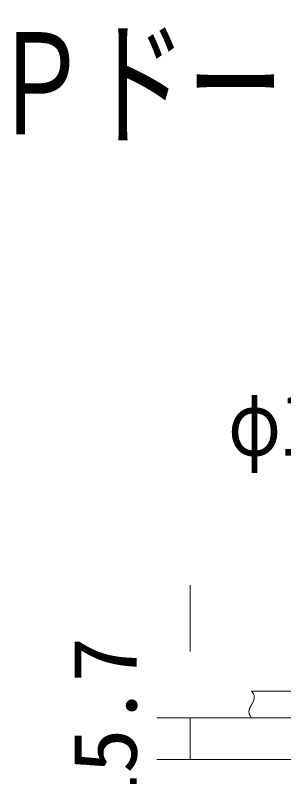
# Model space of a CAD drawing. Units: millimetres on the paper. Extents: x -63 to 65, y -59 to 59.
# Drawn here: x -20.09 to -9.97, y 30.63 to 59.33 of the extents above; entities that cross this region are included whole.
import ezdxf
from ezdxf.enums import TextEntityAlignment as Align

# ---------------------------------------------------------------- set-up
doc = ezdxf.new("R2010")
doc.units = ezdxf.units.MM
for name, color, linetype, lineweight in [('0-1_MOJI1', 7, 'Continuous', 9), ('0-2_GAIKEI', 4, 'Continuous', 9), ('0-3_SUNPO', 7, 'Continuous', 9)]:
    doc.layers.add(name, color=color, linetype=linetype, lineweight=lineweight)
doc.styles.add('ＭＳ ゴシック', font='')
doc.styles.get('ＭＳ ゴシック').set_extended_font_data('MS Gothic')

msp = doc.modelspace()

# ---------------------------------------------------------------- linework, layer by layer
at = {"layer": '0-2_GAIKEI'}
for p, q in [((-8.185, 33.851), (-11.185, 33.851)), ((-8.185, 32.851), (-11.185, 32.851))]:
    msp.add_line(p, q, dxfattribs=at)
for points in [[(-11.185, 33.851), (-11.168, 33.831), (-11.153, 33.812), (-11.139, 33.792), (-11.126, 33.772), (-11.116, 33.753), (-11.107, 33.733), (-11.099, 33.714), (-11.093, 33.694), (-11.089, 33.674), (-11.086, 33.655), (-11.084, 33.635), (-11.084, 33.615), (-11.086, 33.596), (-11.088, 33.576), (-11.092, 33.557), (-11.097, 33.537), (-11.104, 33.517), (-11.111, 33.498), (-11.119, 33.478), (-11.128, 33.459), (-11.137, 33.439), (-11.147, 33.419), (-11.158, 33.4), (-11.169, 33.38), (-11.18, 33.361), (-11.191, 33.341), (-11.202, 33.321), (-11.213, 33.302), (-11.223, 33.282), (-11.233, 33.263), (-11.243, 33.243), (-11.252, 33.223), (-11.26, 33.204), (-11.267, 33.184), (-11.273, 33.164), (-11.278, 33.145), (-11.282, 33.125), (-11.285, 33.106), (-11.286, 33.086)], [(-11.286, 33.086), (-11.286, 33.066), (-11.285, 33.047), (-11.282, 33.027), (-11.277, 33.008), (-11.271, 32.988), (-11.264, 32.968), (-11.255, 32.949), (-11.244, 32.929), (-11.232, 32.91), (-11.218, 32.89), (-11.202, 32.87), (-11.185, 32.851)]]:
    msp.add_lwpolyline(points, dxfattribs=at)
at = {"layer": '0-3_SUNPO'}
for p, q in [((-13.504, 35.351), (-13.504, 37.851)), ((-10.129, 32.851), (-14.754, 32.851)), ((-13.504, 32.851), (-13.504, 31.281)), ((-6.279, 31.281), (-14.754, 31.281))]:
    msp.add_line(p, q, dxfattribs=at)

# ---------------------------------------------------------------- texts
at = {"layer": '0-1_MOJI1', "style": 'ＭＳ ゴシック', "width": 0.7}
msp.add_text('屋内２ＭＰドームＡＩカメラ：ＩＲＬＥＤ（天井埋込金具付）', height=3.849, dxfattribs=at).set_placement((-35.685, 53.678), align=Align.BOTTOM_LEFT)
at = {"layer": '0-3_SUNPO', "style": 'ＭＳ ゴシック', "width": 0.8}
msp.add_text('φ160（天井穴加工）', height=2.405, dxfattribs=at).set_placement((-12.069, 42.013), align=Align.BOTTOM_LEFT)
at = {"layer": '0-3_SUNPO', "style": 'ＭＳ ゴシック', "width": 1.05}
msp.add_text('15.7', height=2.405, rotation=90, dxfattribs=at).set_placement((-14.791, 29.024), align=Align.BOTTOM_LEFT)

doc.saveas('drawing.dxf')
